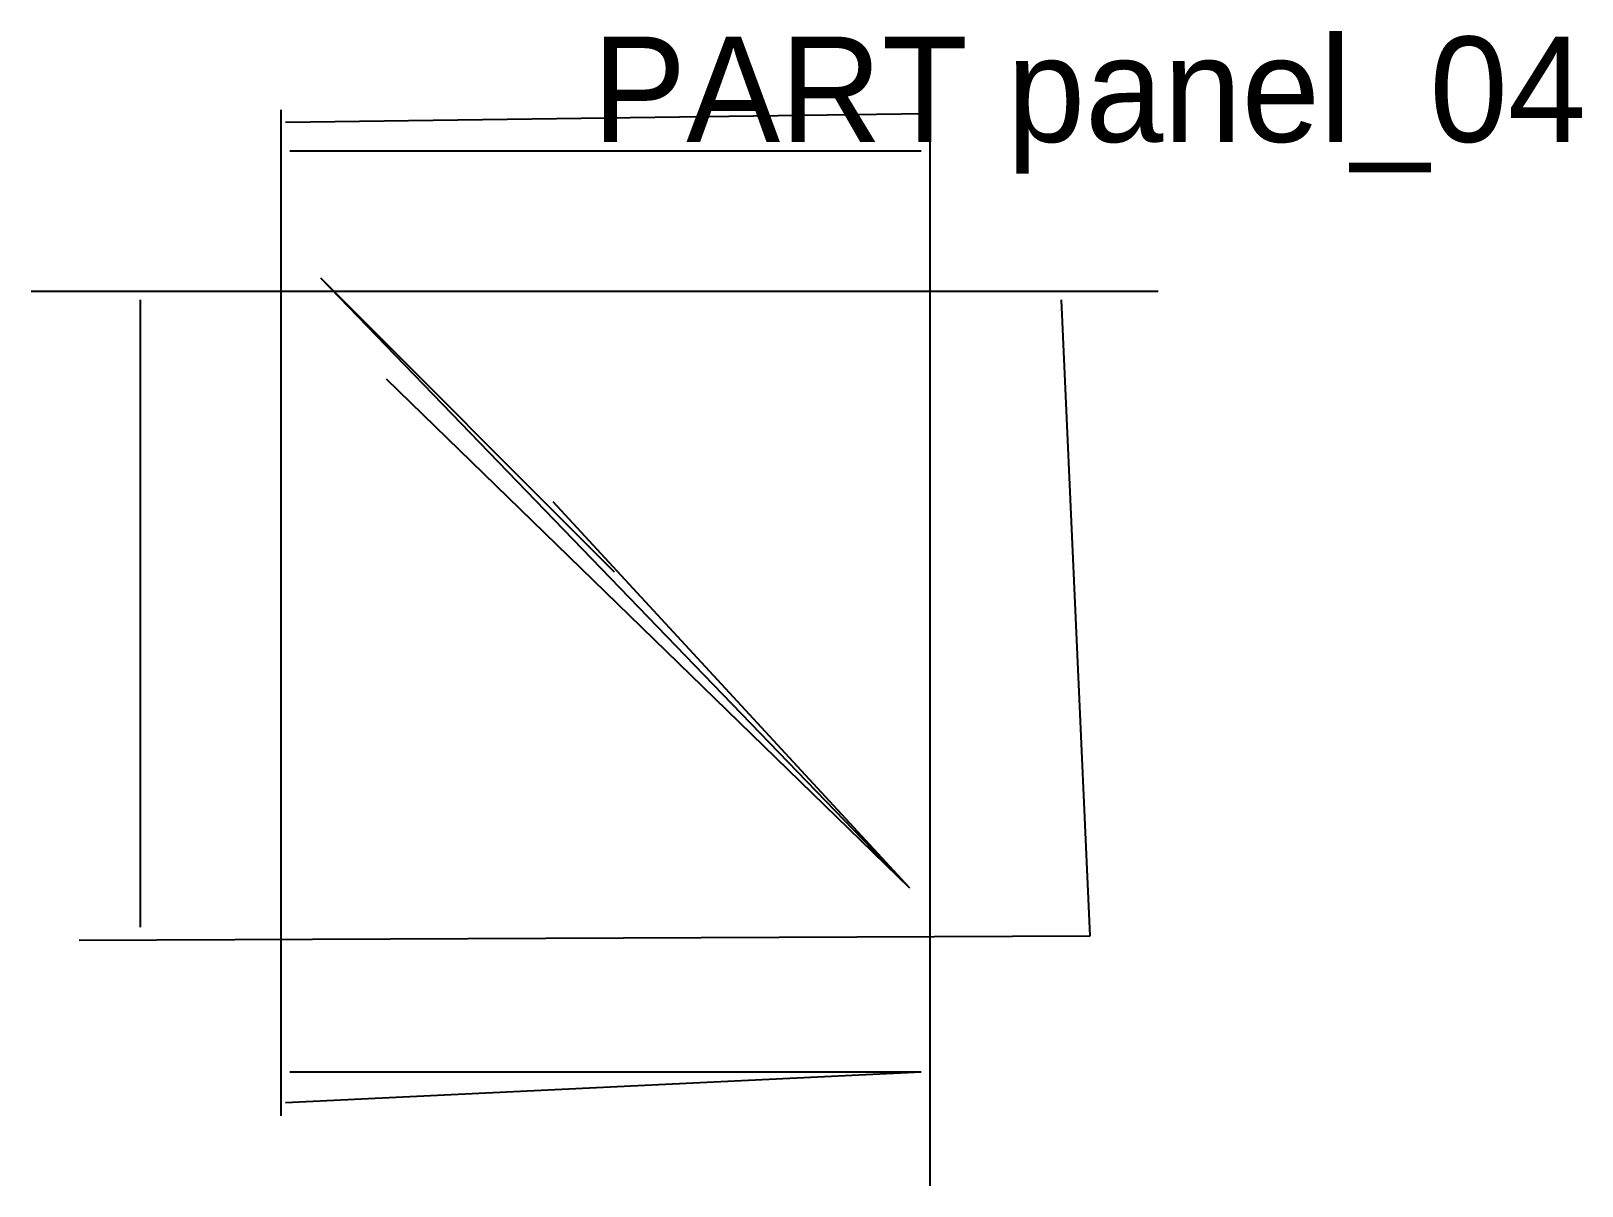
# Model space of a CAD drawing. Header units: millimetres. Extents: x 2 to 178, y 2 to 134.
import ezdxf

# ---------------------------------------------------------------- set-up
doc = ezdxf.new("R2010")
doc.units = ezdxf.units.MM
doc.layers.add('ANNOTATIONS', color=3, linetype='Continuous')
doc.layers.add('GEOMETRY', color=7, linetype='Continuous')

msp = doc.modelspace()

# ---------------------------------------------------------------- linework, layer by layer
at = {"layer": 'GEOMETRY'}
for p, q in [((104, 2), (104, 126)), ((104, 2), (104, 126)), ((30, 10), (30, 124.67)), ((30, 10), (30, 124.67)), ((30.5, 123.25), (103.5, 124.25)), ((31, 120), (103, 120)), ((34.5, 105.5), (101.67, 36)), ((34.5, 105.5), (68, 72)), ((1.5, 104), (130, 104)), ((1.5, 104), (130, 104)), ((14, 31.5), (14, 103)), ((14, 31.5), (14, 103)), ((122.25, 30.5), (119, 103)), ((122.25, 30.5), (119, 103)), ((42, 94), (101.67, 36)), ((61, 80), (101.67, 36)), ((7, 30), (122.25, 30.5)), ((7, 30), (122.25, 30.5)), ((30.5, 11.5), (103, 15)), ((31, 15), (103, 15))]:
    msp.add_line(p, q, dxfattribs=at)

# ---------------------------------------------------------------- texts
at = {"layer": 'ANNOTATIONS'}
msp.add_text('PART panel_04', height=12, dxfattribs=at).set_placement((65.5, 121))

doc.saveas('drawing.dxf')
